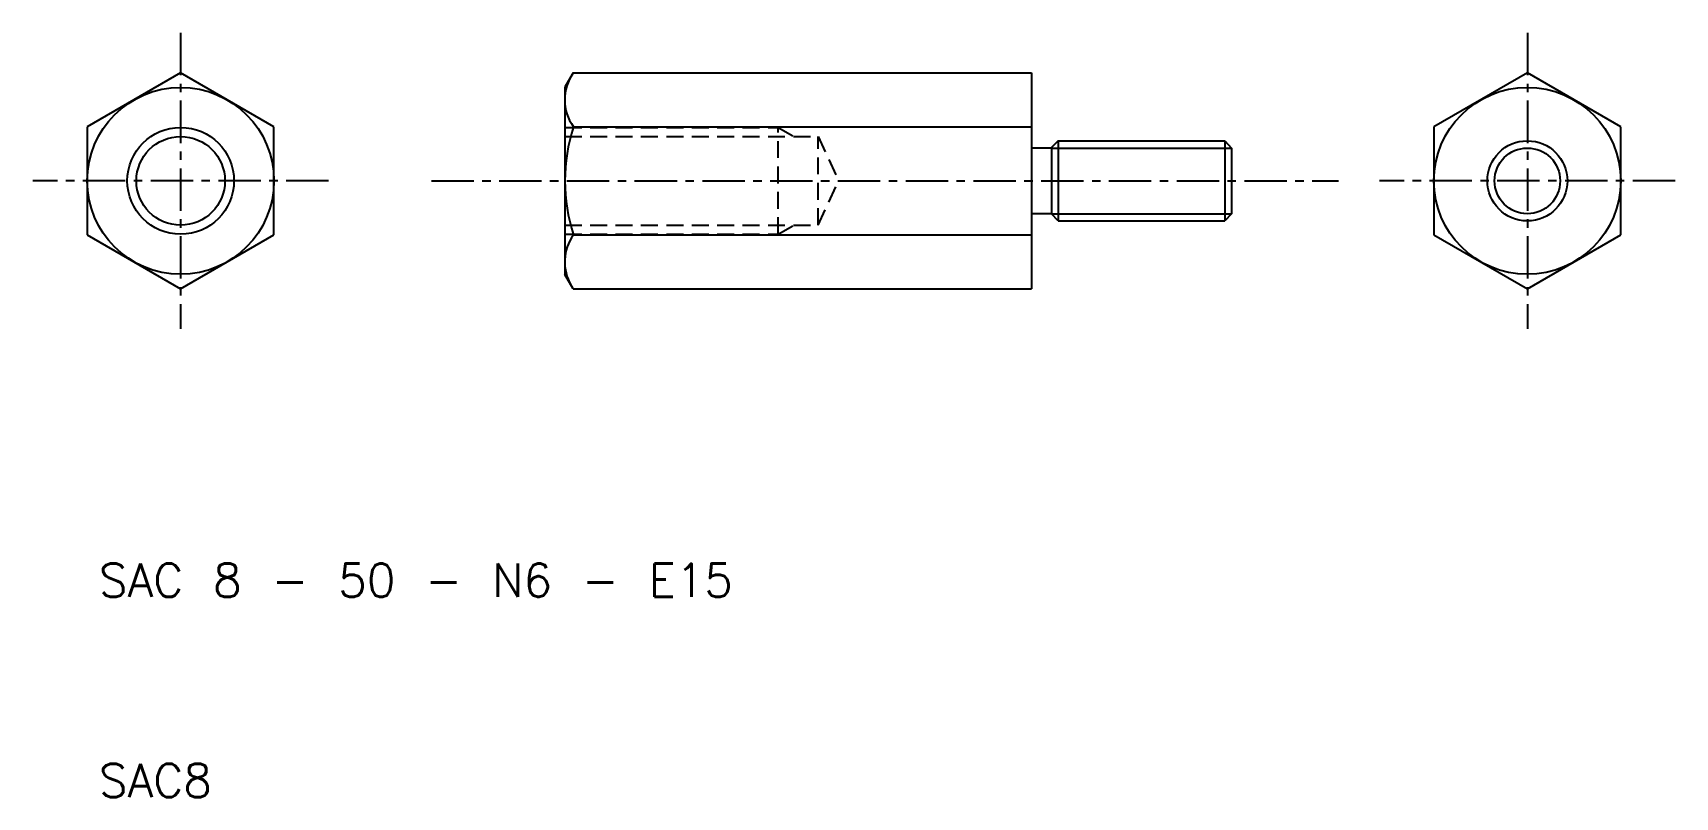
# Model space of a CAD drawing. Extents: x 13 to 136, y 13 to 70.
import ezdxf

# ---------------------------------------------------------------- set-up
doc = ezdxf.new("R2010")
doc.units = 0
doc.header["$LTSCALE"] = 0.1
doc.linetypes.add('CENTER', pattern=[50.8, 31.75, -6.35, 6.35, -6.35])
doc.linetypes.add('DASHED', pattern=[19.05, 12.7, -6.35])
doc.layers.get('0').update_dxf_attribs({"linetype": 'CONTINUOUS'})
doc.layers.add('CENTER', color=1, linetype='CONTINUOUS')
doc.styles.get("Standard").update_dxf_attribs({"font": 'txt.shx', "bigfont": 'bigfont.shx'})

msp = doc.modelspace()

# ---------------------------------------------------------------- linework, layer by layer
for p, q in [((24.25, 67.02), (17.25, 62.97)), ((31.25, 62.97), (24.25, 67.02)), ((53.68, 67.02), (88.05, 67.02)), ((88.05, 67.02), (88.05, 50.85)), ((125.22, 67.02), (118.22, 62.97)), ((132.22, 62.97), (125.22, 67.02)), ((17.25, 62.97), (17.25, 54.89)), ((31.25, 54.89), (31.25, 62.97)), ((53.05, 62.93), (53.05, 54.93)), ((53.7, 62.97), (88.05, 62.97)), ((118.22, 62.97), (118.22, 54.89)), ((132.22, 54.89), (132.22, 62.97)), ((53.05, 62.44), (53.05, 62.44)), ((90.05, 61.93), (89.55, 61.43)), ((90.05, 61.93), (90.05, 55.93)), ((90.05, 61.93), (102.55, 61.93)), ((102.55, 61.93), (102.55, 55.93)), ((102.55, 61.93), (103.05, 61.39)), ((89.55, 61.39), (88.05, 61.39)), ((89.55, 61.39), (89.55, 56.47)), ((103.05, 61.39), (103.05, 56.47)), ((89.55, 56.47), (88.05, 56.47)), ((90.05, 55.93), (89.55, 56.47)), ((90.05, 55.93), (102.55, 55.93)), ((103.05, 56.47), (102.55, 55.93)), ((17.25, 54.89), (24.25, 50.85)), ((24.25, 50.85), (31.25, 54.89)), ((53.7, 54.88), (88.05, 54.88)), ((118.22, 54.89), (125.22, 50.85)), ((125.22, 50.85), (132.22, 54.89)), ((53.67, 50.85), (88.05, 50.85))]:
    msp.add_line(p, q)
at = {"linetype": 'CONTINUOUS'}
for p, q in [((53.67, 67.02), (53.05, 65.95)), ((53.05, 65.95), (53.05, 51.91)), ((53.67, 50.85), (53.05, 51.91))]:
    msp.add_line(p, q, dxfattribs=at)
at = {"color": 3, "linetype": 'DASHED'}
for p, q in [((53.05, 62.93), (69.05, 62.93)), ((69.05, 54.93), (69.05, 62.93)), ((69.05, 62.93), (70.23, 62.26)), ((53.05, 62.26), (72.05, 62.26)), ((72.05, 62.26), (73.58, 58.93)), ((72.05, 55.61), (72.05, 62.26)), ((72.05, 55.61), (73.58, 58.93)), ((53.05, 55.61), (72.05, 55.61)), ((69.05, 54.93), (70.23, 55.61)), ((53.05, 54.93), (69.05, 54.93))]:
    msp.add_line(p, q, dxfattribs=at)
at = {"color": 3}
for p, q in [((89.55, 61.39), (103.05, 61.39)), ((89.55, 56.47), (103.05, 56.47))]:
    msp.add_line(p, q, dxfattribs=at)
for centre, radius in [((24.25, 58.93), 7), ((125.22, 58.93), 7), ((24.25, 58.93), 3.32), ((125.22, 58.93), 3)]:
    msp.add_circle(centre, radius)
at = {"color": 3, "linetype": 'CONTINUOUS'}
msp.add_circle((24.25, 58.93), 4, dxfattribs=at)
at = {"color": 3}
msp.add_circle((125.22, 58.93), 2.46, dxfattribs=at)
at = {"linetype": 'CONTINUOUS'}
for centre, radius, start, end in [((56.56, 65.01), 3.51, 145.196, 215.2644), ((66.13, 58.93), 13.07, 161.9403, 198.0597), ((56.56, 52.85), 3.51, 144.7356, 210)]:
    msp.add_arc(centre, radius, start, end, dxfattribs=at)
at = {"layer": 'CENTER', "linetype": 'CENTER'}
for p, q in [((24.25, 70.02), (24.25, 47.85)), ((125.22, 70.02), (125.22, 47.85)), ((35.34, 58.93), (13.17, 58.93)), ((43.05, 58.93), (111.05, 58.93)), ((136.3, 58.93), (114.14, 58.93))]:
    msp.add_line(p, q, dxfattribs=at)

# ---------------------------------------------------------------- texts
for s, p in [('SAC 8 - 50 - N6 - E15', (18.13, 27.76)), ('SAC8', (18.13, 12.76))]:
    msp.add_text(s, height=2.5).set_placement(p)

doc.saveas('drawing.dxf')
